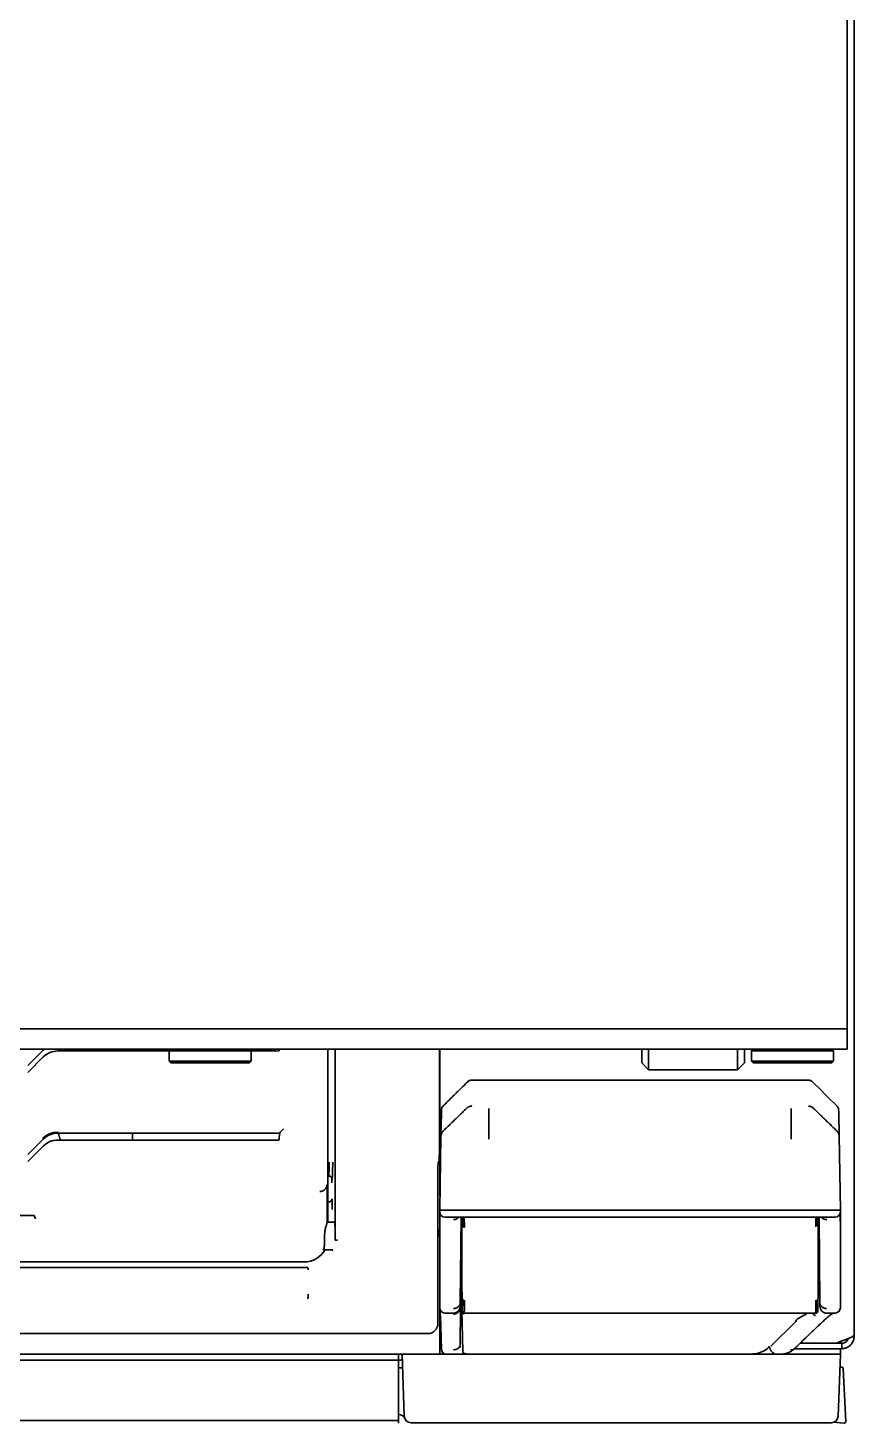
# Model space of a CAD drawing. Header units: inches. Extents: x 90 to 4162, y -443 to 3471.
# Drawn here: x 2880.3 to 3000.9, y 1241.9 to 1445.5 of the extents above; entities that cross this region are included whole.
import ezdxf

# ---------------------------------------------------------------- set-up
doc = ezdxf.new("R2010")
doc.units = ezdxf.units.IN
doc.layers.add('1', color=7, linetype='Continuous', true_color=0xffffff)
doc.layers.add('4', color=7, linetype='Continuous', true_color=0xffffff)

msp = doc.modelspace()

# ---------------------------------------------------------------- linework, layer by layer
at = {"layer": '1', "color": 7, "linetype": 'Continuous', "lineweight": 35}
for p, q in [((2999.89, 1299.46), (2999.89, 2262.96)), ((3000.89, 2249.66), (3000.89, 1254.81)), ((2818.72, 1299.46), (2997.89, 1299.46)), ((2997.89, 1299.46), (2818.72, 1299.46)), ((2997.89, 1299.46), (2999.89, 1299.46)), ((2999.89, 1299.46), (2997.89, 1299.46)), ((2999.89, 1299.46), (2999.89, 1296.46)), ((2818.72, 1296.46), (2997.89, 1296.46)), ((2880.27, 1294.09), (2882.51, 1296.33)), ((2882.51, 1295.33), (2880.27, 1293.09)), ((2900.89, 1296.21), (2884.63, 1296.21)), ((2901.14, 1296.46), (2900.89, 1296.21)), ((2900.89, 1296.21), (2912.89, 1296.21)), ((2900.89, 1296.21), (2900.89, 1294.71)), ((2912.89, 1296.21), (2912.64, 1296.46)), ((2912.89, 1294.71), (2912.89, 1296.21)), ((2916.45, 1296.21), (2912.89, 1296.21)), ((2916.94, 1296.46), (2916.94, 1296.39)), ((2916.94, 1296.22), (2916.94, 1296.39)), ((2924.08, 1271.21), (2924.08, 1296.46)), ((2940.43, 1296.46), (2940.43, 1275.03)), ((2969.89, 1296.46), (2969.89, 1294.46)), ((2970.89, 1293.46), (2970.89, 1296.46)), ((2983.89, 1293.46), (2983.89, 1296.46)), ((2984.89, 1294.46), (2984.89, 1296.46)), ((2986.14, 1296.46), (2985.89, 1296.21)), ((2985.89, 1296.21), (2997.89, 1296.21)), ((2985.89, 1296.21), (2985.89, 1294.71)), ((2997.89, 1296.21), (2997.64, 1296.46)), ((2999.89, 1296.46), (2997.89, 1296.46)), ((2997.89, 1294.71), (2997.89, 1296.21)), ((2912.89, 1294.71), (2900.89, 1294.71)), ((2900.89, 1294.71), (2901.14, 1294.46)), ((2912.64, 1294.46), (2901.14, 1294.46)), ((2912.64, 1294.46), (2912.89, 1294.71)), ((2969.89, 1294.46), (2970.89, 1293.46)), ((2970.89, 1293.46), (2983.89, 1293.46)), ((2983.89, 1293.46), (2984.89, 1294.46)), ((2997.89, 1294.71), (2985.89, 1294.71)), ((2985.89, 1294.71), (2986.14, 1294.46)), ((2997.64, 1294.46), (2986.14, 1294.46)), ((2997.64, 1294.46), (2997.89, 1294.71)), ((2945.13, 1291.96), (2994.15, 1291.96)), ((2940.58, 1283.83), (2940.64, 1287.16)), ((2998.64, 1287.16), (2998.7, 1283.83)), ((2880.27, 1281.09), (2882.51, 1283.33)), ((2884.63, 1284.21), (2916.65, 1284.21)), ((2916.45, 1283.21), (2884.63, 1283.21)), ((2916.94, 1283.64), (2917.05, 1284.19)), ((2916.94, 1283.22), (2916.94, 1283.39)), ((2917.08, 1284.34), (2917.05, 1284.19)), ((2917.58, 1284.84), (2917.08, 1284.34)), ((2940.39, 1272.96), (2940.58, 1283.81)), ((2998.7, 1283.81), (2998.89, 1272.96)), ((2882.51, 1282.33), (2880.27, 1280.09)), ((2922.9, 1275.7), (2922.89, 1275.7)), ((2922.9, 1275.7), (2922.9, 1275.7)), ((2923.94, 1276.7), (2923.94, 1271.18)), ((2940.4, 1272.69), (2940.39, 1272.96)), ((2947.39, 1272.96), (2940.39, 1272.96)), ((2940.4, 1272.62), (2940.4, 1272.69)), ((2947.39, 1272.96), (2991.89, 1272.96)), ((2991.89, 1272.96), (2998.89, 1272.96)), ((2998.89, 1272.96), (2998.89, 1272.69)), ((2998.89, 1272.69), (2998.88, 1272.62)), ((2759.64, 1272.21), (2881.14, 1272.21)), ((2881.39, 1271.71), (2881.2, 1272.18)), ((2925.07, 1271.21), (2923.94, 1271.21)), ((2940.39, 1260.13), (2940.39, 1271.79)), ((2947.39, 1271.96), (2941.15, 1271.96)), ((2943.4, 1259.52), (2943.51, 1271.96)), ((2943.64, 1271.96), (2943.64, 1261.96)), ((2943.75, 1270.7), (2943.73, 1271.96)), ((2943.97, 1271.96), (2944, 1270.51)), ((2991.89, 1271.96), (2947.39, 1271.96)), ((2998.14, 1271.96), (2991.89, 1271.96)), ((2995.28, 1270.53), (2995.31, 1271.96)), ((2995.55, 1271.96), (2995.53, 1270.73)), ((2995.64, 1261.99), (2995.64, 1271.96)), ((2995.88, 1259.52), (2995.77, 1271.96)), ((2998.89, 1271.79), (2998.89, 1260.13)), ((2943.4, 1253.38), (2943.54, 1268.86)), ((2923.4, 1267.16), (2923.43, 1267.24)), ((2923.42, 1267.21), (2924.79, 1267.21)), ((2726.89, 1265.45), (2913.89, 1265.45)), ((2915.89, 1265.42), (2920.58, 1265.42)), ((2943.64, 1261.96), (2943.64, 1258.34)), ((2943.64, 1261.96), (2943.71, 1258.2)), ((2995.64, 1261.96), (2995.58, 1258.2)), ((2995.64, 1261.96), (2995.64, 1261.99)), ((2940.4, 1258.7), (2940.39, 1258.96)), ((2940.39, 1253.76), (2940.39, 1258.58)), ((2940.4, 1258.69), (2940.4, 1258.7)), ((2940.43, 1258.5), (2940.43, 1253.56)), ((2943.4, 1259.52), (2943.4, 1258.95)), ((2943.4, 1258.95), (2943.4, 1258.75)), ((2995.88, 1258.95), (2995.88, 1259.52)), ((2998.89, 1258.7), (2998.89, 1258.96)), ((2998.89, 1258.7), (2998.89, 1258.69)), ((2940.49, 1257.6), (2940.49, 1257.57)), ((2940.49, 1257.57), (2940.52, 1256.83)), ((2942.4, 1257.96), (2941.15, 1257.96)), ((2943.64, 1258.34), (2943.75, 1252.38)), ((2943.71, 1258.07), (2943.71, 1258.2)), ((2943.96, 1257.96), (2943.96, 1257.96)), ((2995.32, 1257.96), (2943.96, 1257.96)), ((2988.74, 1253.12), (2992.44, 1256.78)), ((2995.33, 1257.96), (2995.32, 1257.96)), ((2996.52, 1256.92), (2996.67, 1257.06)), ((2996.88, 1257.96), (2996.56, 1257.96)), ((2996.69, 1257.08), (2996.7, 1257.09)), ((2998.14, 1257.96), (2996.88, 1257.96)), ((3000.89, 1254.81), (3000.89, 1254.56)), ((2940.43, 1253.96), (2940.39, 1253.96)), ((2940.39, 1251.96), (2940.39, 1253.76)), ((2940.64, 1252.76), (2940.39, 1252.76)), ((2940.43, 1253.56), (2940.6, 1253.56)), ((2940.64, 1252.69), (2940.64, 1252.82)), ((2943.4, 1253.38), (2943.4, 1252.95)), ((2992.19, 1252.76), (2997.92, 1252.76)), ((2993.01, 1253.56), (2997.92, 1253.56)), ((2993.02, 1253.56), (2997.92, 1253.56)), ((2993.28, 1253.56), (2993.28, 1253.56)), ((2997.92, 1253.56), (2998.77, 1253.56)), ((2998.77, 1252.76), (2997.92, 1252.76)), ((2998.77, 1253.75), (2999.09, 1253.9)), ((2999.09, 1253.56), (2998.77, 1253.56)), ((2999.09, 1252.76), (2998.77, 1252.76)), ((2998.89, 1253.76), (2998.89, 1253.8)), ((2998.89, 1253.56), (2998.89, 1253.76)), ((2998.89, 1252.76), (2998.89, 1251.96)), ((2940.39, 1251.96), (2311.39, 1251.96)), ((2319.69, 1251.06), (2932.39, 1251.06)), ((2934.39, 1251.06), (2932.39, 1251.06)), ((2934.39, 1251.96), (2934.39, 1250.06)), ((2934.39, 1251.06), (2934.74, 1251.06)), ((2934.39, 1251.06), (2934.39, 1250.06)), ((2935.21, 1242.92), (2934.89, 1251.96)), ((2934.89, 1251.31), (2934.89, 1251.71)), ((2935.89, 1251.96), (2941.39, 1251.96)), ((2941.39, 1251.96), (2940.39, 1251.96)), ((2942.4, 1251.96), (2941.39, 1251.96)), ((2944.15, 1251.96), (2942.4, 1251.96)), ((2985.3, 1251.96), (2944.15, 1251.96)), ((2944.75, 1251.97), (2944.75, 1251.98)), ((2944.75, 1251.97), (2985.57, 1251.97)), ((2988.13, 1251.96), (2985.3, 1251.96)), ((2985.57, 1251.97), (2985.57, 1251.98)), ((2988.71, 1251.96), (2988.13, 1251.96)), ((2990.14, 1251.96), (2988.71, 1251.96)), ((2994.89, 1251.96), (2990.14, 1251.96)), ((2990.14, 1251.96), (2994.89, 1251.96)), ((2998.89, 1251.96), (2994.89, 1251.96)), ((2994.89, 1251.96), (2998.89, 1251.96)), ((2998.89, 1251.96), (2998.58, 1242.92)), ((2934.39, 1250.06), (2934.39, 1250.06)), ((2934.39, 1250.06), (2934.39, 1250.05)), ((2934.39, 1250.06), (2934.39, 1244.46)), ((2934.39, 1250.05), (2934.39, 1249.86)), ((2934.39, 1249.96), (2934.96, 1249.96)), ((2934.39, 1249.86), (2934.39, 1242.11)), ((2998.83, 1249.87), (2998.79, 1249.2)), ((2998.81, 1249.6), (2998.81, 1249.56)), ((2999.1, 1250.05), (2999.05, 1250.06)), ((2999.66, 1242.11), (2999.29, 1249.86)), ((2934.39, 1242.26), (2934.39, 1244.46)), ((2934.39, 1242.26), (2317.69, 1242.26)), ((2934.39, 1242.11), (2934.39, 1241.9)), ((2994.89, 1241.96), (2936.21, 1241.96)), ((2997.58, 1241.96), (2994.89, 1241.96)), ((2997.89, 1242.01), (2999.45, 1241.9))]:
    msp.add_line(p, q, dxfattribs=at)
for centre, radius, start, end in [((2884.63, 1294.21), 3, 131.4091, 135), ((2884.63, 1293.21), 3, 90, 135), ((2884.63, 1281.21), 3.14, 90, 135), ((2884.63, 1281.21), 3, 90, 135), ((2884.63, 1280.21), 3, 90, 135), ((2941.15, 1272.71), 0.75, 181, 270), ((2998.14, 1272.71), 0.75, 270, 359), ((2937.39, 1268.96), 3, 0, 23.5575), ((2943.73, 1268.71), 0.25, 112.0436, 179.5), ((2995.55, 1268.71), 0.25, 0.5, 67.9564), ((2915.89, 1265.92), 0.5, 258.1407, 270), ((2941.15, 1258.71), 0.75, 181, 270), ((2942.4, 1258.96), 1, 270, 359.5), ((2996.88, 1258.96), 1, 180.5, 270), ((2998.14, 1258.71), 0.75, 270, 359), ((2943.96, 1258.21), 0.25, 181, 270), ((2995.33, 1258.21), 0.25, 270, 359), ((2941.39, 1252.71), 0.75, 181, 270), ((2997.92, 1255.56), 2, 270, 295), ((2934.61, 1251.71), 0.283, 0, 61.9275), ((2934.61, 1251.31), 0.283, 298.0725, 0), ((2996.62, 1249.76), 2.2, 356, 0.9262), ((2999.03, 1249.86), 0.2, 86, 176.8291), ((2999.09, 1249.85), 0.2, 2.7508, 86), ((2934.37, 1242.16), 1, 23.5782, 90), ((2936.21, 1242.96), 1, 182, 270), ((2997.58, 1242.96), 1, 270, 358), ((2999.46, 1242.1), 0.2, 266, 2.7508)]:
    msp.add_arc(centre, radius, start, end, dxfattribs=at)
for centre, major_axis, ratio, start_param, end_param in [((2916.45, 1296.22), (0.5, 0), 0.034921, 4.712389, 6.265732), ((2916.45, 1283.22), (0.5, 0), 0.034921, 4.712389, 6.265732), ((2916.65, 1284.16), (0.5, 0), 0.087489, 0.619497, 1.570796), ((2916.94, 1283.39), (0, 0.25), 0.017455, 0.087266, 1.570796), ((2917.58, 1284.34), (-0.5, 0), 0.087489, 6.195919, 6.265732), ((2880.64, 1271.71), (0.547, 0.483), 0.234436, 6.202921, 6.542758), ((2923.95, 1269.21), (0, 2.05), 0.017455, 6.061867, 6.560422), ((2920.58, 1268.92), (-2.48, 2.48), 0.999782, 2.356347, 3.436551), ((2913.89, 1265.42), (2, 0), 0.017455, 0.013152, 1.570796), ((2915.89, 1265.92), (-0.399, -0.301), 0.999761, 0.718847, 0.925179), ((2943.57, 1265.95), (-0.14, 7.75), 0.014644, 3.141337, 3.839469), ((2943.82, 1265.96), (-0.14, 8), 0.014186, 3.141353, 3.839484), ((2995.46, 1265.96), (0.14, 8), 0.014186, 2.443701, 3.141833), ((2995.71, 1265.95), (0.14, 7.75), 0.014644, 2.443717, 3.141848), ((2940.45, 1254.94), (-0.07, 3.75), 0.030238, 5.497259, 5.823586), ((2995.16, 1253.96), (4.09, 0.99), 0.946888, 1.63933, 2.107337), ((2992.27, 1256.96), (-0.176, 0.178), 0.57499, 3.141581, 4.117636), ((2986.01, 1255.95), (0.63, 3.96), 0.922648, 3.52993, 4.071697), ((2991.59, 1253.23), (0.473, -0.582), 0.6052, 5.352116, 6.285151)]:
    msp.add_ellipse(centre, major_axis=major_axis, ratio=ratio, start_param=start_param, end_param=end_param, dxfattribs=at)
for points, degree in [([(2895.53, 1296.45), (2895.53, 1296.36), (2895.53, 1296.28), (2895.53, 1296.2)], 3), ([(2994.15, 1291.96), (2994.15, 1291.96), (2994.15, 1291.96), (2994.15, 1291.96)], 3), ([(2994.85, 1291.67), (2996.01, 1290.53), (2997.17, 1289.39), (2998.34, 1288.24)], 3), ([(2940.64, 1287.16), (2940.64, 1287.36), (2940.64, 1287.48), (2940.65, 1287.53)], 3), ([(2944.36, 1287.88), (2940.88, 1284.51)], 1), ([(2947.57, 1287.48), (2947.57, 1283.34)], 1), ([(2991.72, 1287.48), (2991.72, 1283.34)], 1), ([(2994.92, 1287.88), (2998.4, 1284.51)], 1), ([(2998.64, 1287.53), (2998.64, 1287.48), (2998.64, 1287.36), (2998.64, 1287.16)], 3), ([(2895.53, 1284.2), (2895.53, 1283.87), (2895.53, 1283.53), (2895.53, 1283.2)], 3), ([(2940.58, 1283.81), (2940.58, 1283.81), (2940.58, 1283.82), (2940.58, 1283.82)], 3), ([(2998.7, 1283.82), (2998.7, 1283.82), (2998.7, 1283.81), (2998.7, 1283.81)], 3), ([(2995.53, 1270.73), (2995.53, 1270.71), (2995.53, 1270.69), (2995.53, 1270.67)], 3), ([(2943.4, 1259.51), (2943.4, 1259.51), (2943.4, 1259.51), (2943.4, 1259.52)], 3), ([(2943.4, 1258.75), (2943.4, 1258.75), (2943.4, 1258.75), (2943.4, 1258.75)], 3), ([(2995.88, 1259.52), (2995.88, 1259.51), (2995.88, 1259.51), (2995.88, 1259.51)], 3), ([(2943.71, 1258.07), (2943.71, 1258.07), (2943.71, 1258.07), (2943.71, 1258.07)], 3), ([(2992.27, 1252.83), (2994.37, 1254.89), (2996.54, 1256.92)], 2), ([(2996.67, 1257.06), (2996.68, 1257.07), (2996.7, 1257.09)], 2), ([(2943.4, 1253.38), (2943.4, 1253.38), (2943.4, 1253.38), (2943.4, 1253.38)], 3), ([(2991.97, 1252.58), (2992.14, 1252.67), (2992.26, 1252.84)], 2), ([(2999.09, 1252.76), (2999.09, 1253.56)], 1)]:
    msp.add_open_spline(points, degree=degree, dxfattribs=at)
for points, knots in [([(2940.95, 1288.24), (2941.02, 1288.32), (2941.17, 1288.46), (2941.38, 1288.67), (2941.6, 1288.89), (2941.82, 1289.1), (2942.04, 1289.32), (2942.26, 1289.53), (2942.48, 1289.75), (2942.69, 1289.96), (2942.91, 1290.18), (2943.13, 1290.39), (2943.35, 1290.6), (2943.56, 1290.82), (2943.78, 1291.03), (2944, 1291.24), (2944.22, 1291.46), (2944.36, 1291.6), (2944.43, 1291.67)], [0, 0, 0, 0, 0.062886, 0.12572, 0.188502, 0.251233, 0.313913, 0.376541, 0.439117, 0.501643, 0.564117, 0.626539, 0.68891, 0.751231, 0.8135, 0.875717, 0.937884, 1, 1, 1, 1]), ([(2944.43, 1291.67), (2944.48, 1291.72), (2944.53, 1291.76), (2944.64, 1291.83), (2944.69, 1291.86), (2944.81, 1291.91), (2944.88, 1291.93), (2945, 1291.95), (2945.07, 1291.96), (2945.13, 1291.96)], [0, 0, 0, 0, 0.25, 0.25, 0.5, 0.5, 0.75, 0.75, 1, 1, 1, 1]), ([(2994.85, 1291.67), (2994.81, 1291.71), (2994.75, 1291.75), (2994.65, 1291.83), (2994.59, 1291.86), (2994.47, 1291.91), (2994.41, 1291.92), (2994.28, 1291.95), (2994.22, 1291.96), (2994.15, 1291.96)], [0, 0, 0, 0, 0.25, 0.25, 0.5, 0.5, 0.75, 0.75, 1, 1, 1, 1]), ([(2940.95, 1288.24), (2940.9, 1288.2), (2940.86, 1288.15), (2940.78, 1288.04), (2940.75, 1287.99), (2940.7, 1287.87), (2940.68, 1287.8), (2940.66, 1287.68), (2940.65, 1287.61), (2940.65, 1287.55)], [0, 0, 0, 0, 0.25, 0.25, 0.5, 0.5, 0.75, 0.75, 1, 1, 1, 1]), ([(2940.68, 1287.78), (2940.67, 1287.76), (2940.66, 1287.7), (2940.65, 1287.63), (2940.65, 1287.57), (2940.65, 1287.54), (2940.65, 1287.54)], [0, 0, 0, 0, 0.10846, 0.300817, 0.60216, 1, 1, 1, 1]), ([(2944.36, 1287.88), (2944.41, 1287.92), (2944.46, 1287.97), (2944.54, 1288.02), (2944.57, 1288.04), (2944.62, 1288.07), (2944.65, 1288.08), (2944.75, 1288.12), (2944.81, 1288.14), (2944.9, 1288.16), (2944.94, 1288.17), (2944.98, 1288.17), (2945.01, 1288.17), (2945.03, 1288.18), (2945.05, 1288.18), (2945.05, 1288.18), (2945.06, 1288.18), (2945.06, 1288.18), (2945.07, 1288.18)], [0, 0, 0, 0, 0.25, 0.25, 0.375, 0.375, 0.5, 0.5, 0.75, 0.75, 0.875, 0.875, 0.9375, 0.96875, 0.96875, 0.984375, 0.984375, 1, 1, 1, 1]), ([(2947.57, 1287.48), (2947.57, 1287.53), (2947.57, 1287.57), (2947.57, 1287.64), (2947.57, 1287.67), (2947.58, 1287.73), (2947.58, 1287.76), (2947.58, 1287.79), (2947.58, 1287.81), (2947.58, 1287.82)], [0, 0, 0, 0, 0.25, 0.25, 0.5, 0.5, 0.75, 0.75, 1, 1, 1, 1]), ([(2991.72, 1287.48), (2991.72, 1287.53), (2991.72, 1287.57), (2991.72, 1287.64), (2991.72, 1287.67), (2991.72, 1287.73), (2991.72, 1287.76), (2991.72, 1287.79), (2991.72, 1287.81), (2991.72, 1287.82)], [0, 0, 0, 0, 0.25, 0.25, 0.5, 0.5, 0.75, 0.75, 1, 1, 1, 1]), ([(2994.92, 1287.88), (2994.87, 1287.92), (2994.77, 1288.01), (2994.66, 1288.07), (2994.54, 1288.12), (2994.47, 1288.14), (2994.38, 1288.16), (2994.35, 1288.17), (2994.3, 1288.17), (2994.28, 1288.17), (2994.26, 1288.18), (2994.25, 1288.18), (2994.24, 1288.18), (2994.23, 1288.18), (2994.22, 1288.18), (2994.22, 1288.18), (2994.22, 1288.18)], [0, 0, 0, 0, 0.25, 0.5, 0.5, 0.75, 0.75, 0.875, 0.875, 0.9375, 0.9375, 0.96875, 0.96875, 0.984375, 0.984375, 1, 1, 1, 1]), ([(2998.64, 1287.55), (2998.63, 1287.61), (2998.63, 1287.68), (2998.6, 1287.8), (2998.58, 1287.87), (2998.53, 1287.99), (2998.5, 1288.04), (2998.42, 1288.15), (2998.38, 1288.2), (2998.34, 1288.24)], [0, 0, 0, 0, 0.25, 0.25, 0.5, 0.5, 0.75, 0.75, 1, 1, 1, 1]), ([(2884.65, 1284.4), (2884.73, 1284.12), (2884.82, 1283.84), (2884.94, 1283.44), (2884.98, 1283.32), (2885.01, 1283.21)], [0, 0, 0, 0, 0.706725, 0.706725, 1, 1, 1, 1]), ([(2940.88, 1284.51), (2940.83, 1284.46), (2940.79, 1284.42), (2940.72, 1284.31), (2940.69, 1284.25), (2940.64, 1284.14), (2940.62, 1284.08), (2940.59, 1283.95), (2940.58, 1283.89), (2940.58, 1283.82)], [0, 0, 0, 0, 0.25, 0.25, 0.5, 0.5, 0.75, 0.75, 1, 1, 1, 1]), ([(2998.7, 1283.82), (2998.7, 1283.89), (2998.69, 1283.95), (2998.67, 1284.08), (2998.65, 1284.14), (2998.59, 1284.25), (2998.56, 1284.31), (2998.49, 1284.42), (2998.45, 1284.46), (2998.4, 1284.51)], [0, 0, 0, 0, 0.25, 0.25, 0.5, 0.5, 0.75, 0.75, 1, 1, 1, 1]), ([(2923.94, 1276.7), (2923.94, 1276.69), (2923.94, 1276.68), (2923.94, 1276.67), (2923.94, 1276.65), (2923.93, 1276.6), (2923.93, 1276.55), (2923.91, 1276.47), (2923.89, 1276.41), (2923.85, 1276.3), (2923.82, 1276.25), (2923.77, 1276.17), (2923.76, 1276.14), (2923.72, 1276.09), (2923.7, 1276.07), (2923.64, 1276), (2923.59, 1275.95), (2923.48, 1275.87), (2923.42, 1275.84), (2923.34, 1275.8), (2923.32, 1275.79), (2923.29, 1275.77), (2923.27, 1275.77), (2923.22, 1275.75), (2923.18, 1275.74), (2923.11, 1275.72), (2923.07, 1275.71), (2922.99, 1275.7), (2922.94, 1275.7), (2922.9, 1275.7)], [0, 0, 0, 0, 0.015625, 0.015625, 0.03125, 0.0625, 0.125, 0.125, 0.25, 0.25, 0.375, 0.375, 0.4375, 0.4375, 0.5, 0.5, 0.625, 0.625, 0.75, 0.75, 0.78125, 0.78125, 0.8125, 0.8125, 0.875, 0.875, 0.9375, 0.9375, 1, 1, 1, 1]), ([(2940.39, 1271.79), (2940.39, 1271.8), (2940.39, 1271.82), (2940.39, 1271.87), (2940.39, 1271.92), (2940.39, 1271.98), (2940.39, 1272.05), (2940.39, 1272.13), (2940.39, 1272.21), (2940.39, 1272.3), (2940.39, 1272.4), (2940.39, 1272.5), (2940.39, 1272.58), (2940.39, 1272.65), (2940.39, 1272.72), (2940.39, 1272.78), (2940.39, 1272.83), (2940.39, 1272.87), (2940.39, 1272.89), (2940.39, 1272.91), (2940.39, 1272.92), (2940.39, 1272.92), (2940.39, 1272.93), (2940.39, 1272.94), (2940.39, 1272.94), (2940.39, 1272.95), (2940.39, 1272.95), (2940.39, 1272.95), (2940.39, 1272.95), (2940.39, 1272.96), (2940.39, 1272.96), (2940.39, 1272.96), (2940.39, 1272.96), (2940.39, 1272.96)], [0, 0, 0, 0, 0.015344, 0.035269, 0.059768, 0.088832, 0.122455, 0.16063, 0.203349, 0.25061, 0.31913, 0.383724, 0.444411, 0.501204, 0.553983, 0.613331, 0.679261, 0.751798, 0.775252, 0.797745, 0.819276, 0.839845, 0.859451, 0.878093, 0.895772, 0.912486, 0.928235, 0.943018, 0.956834, 0.969682, 0.981562, 0.992472, 1, 1, 1, 1]), ([(2998.89, 1272.96), (2998.89, 1272.96), (2998.89, 1272.96), (2998.89, 1272.96), (2998.89, 1272.95), (2998.89, 1272.95), (2998.89, 1272.94), (2998.89, 1272.93), (2998.89, 1272.92), (2998.89, 1272.9), (2998.89, 1272.87), (2998.89, 1272.83), (2998.89, 1272.78), (2998.89, 1272.72), (2998.89, 1272.65), (2998.89, 1272.58), (2998.89, 1272.5), (2998.89, 1272.4), (2998.89, 1272.31), (2998.89, 1272.23), (2998.89, 1272.18), (2998.89, 1272.12), (2998.89, 1272.07), (2998.89, 1272.02), (2998.89, 1271.98), (2998.89, 1271.94), (2998.89, 1271.9), (2998.89, 1271.87), (2998.89, 1271.84), (2998.89, 1271.81), (2998.89, 1271.79), (2998.89, 1271.79)], [0, 0, 0, 0, 0.017064, 0.036815, 0.059249, 0.084363, 0.112153, 0.142614, 0.175746, 0.211544, 0.250008, 0.322378, 0.388152, 0.447354, 0.499999, 0.556663, 0.617207, 0.681642, 0.74999, 0.781923, 0.811844, 0.839751, 0.865643, 0.889519, 0.911376, 0.931211, 0.949024, 0.964812, 0.978571, 0.990302, 1, 1, 1, 1]), ([(2923.58, 1269.06), (2923.58, 1269.17), (2923.58, 1269.29), (2923.59, 1269.47), (2923.59, 1269.53), (2923.6, 1269.61), (2923.6, 1269.64), (2923.61, 1269.7), (2923.61, 1269.73), (2923.63, 1269.87), (2923.65, 1269.98), (2923.68, 1270.13), (2923.69, 1270.19), (2923.71, 1270.26), (2923.71, 1270.29), (2923.73, 1270.34), (2923.73, 1270.36), (2923.76, 1270.48), (2923.79, 1270.57), (2923.82, 1270.69), (2923.83, 1270.73), (2923.85, 1270.79), (2923.85, 1270.8), (2923.86, 1270.84), (2923.87, 1270.86), (2923.89, 1270.94), (2923.91, 1271), (2923.93, 1271.08), (2923.93, 1271.1), (2923.94, 1271.13), (2923.94, 1271.14), (2923.94, 1271.16), (2923.94, 1271.17), (2923.94, 1271.18)], [0, 0, 0, 0, 0.125, 0.125, 0.1875, 0.1875, 0.21875, 0.21875, 0.25, 0.25, 0.375, 0.375, 0.4375, 0.4375, 0.46875, 0.46875, 0.5, 0.5, 0.625, 0.625, 0.6875, 0.6875, 0.71875, 0.71875, 0.75, 0.75, 0.875, 0.875, 0.9375, 0.9375, 0.96875, 0.96875, 1, 1, 1, 1]), ([(2940.4, 1271.38), (2940.4, 1271.38), (2940.4, 1271.39), (2940.4, 1271.4), (2940.4, 1271.42), (2940.4, 1271.45), (2940.4, 1271.52), (2940.4, 1271.58), (2940.4, 1271.69), (2940.4, 1271.76), (2940.4, 1271.86), (2940.4, 1271.89), (2940.4, 1271.95), (2940.4, 1271.98), (2940.4, 1272.07), (2940.4, 1272.13), (2940.4, 1272.21), (2940.4, 1272.23), (2940.4, 1272.28), (2940.4, 1272.3), (2940.4, 1272.37), (2940.4, 1272.45), (2940.4, 1272.53), (2940.4, 1272.58), (2940.4, 1272.6), (2940.4, 1272.61), (2940.4, 1272.61), (2940.4, 1272.61), (2940.4, 1272.61), (2940.4, 1272.62)], [0, 0, 0, 0, 0.007813, 0.007813, 0.015625, 0.03125, 0.0625, 0.125, 0.125, 0.25, 0.25, 0.3125, 0.3125, 0.375, 0.375, 0.5, 0.5, 0.5625, 0.5625, 0.625, 0.625, 0.75, 0.875, 0.9375, 0.96875, 0.984375, 0.992188, 0.992188, 1, 1, 1, 1]), ([(2942.4, 1271.59), (2942.41, 1271.59), (2942.43, 1271.59), (2942.45, 1271.59), (2942.46, 1271.59), (2942.46, 1271.59), (2942.48, 1271.59), (2942.49, 1271.59), (2942.53, 1271.6), (2942.56, 1271.6), (2942.61, 1271.61), (2942.62, 1271.62), (2942.65, 1271.62), (2942.67, 1271.63), (2942.72, 1271.64), (2942.78, 1271.66), (2942.85, 1271.69), (2942.89, 1271.72), (2942.92, 1271.73), (2942.94, 1271.74), (2943, 1271.78), (2943.05, 1271.82), (2943.12, 1271.89), (2943.14, 1271.91), (2943.17, 1271.94), (2943.18, 1271.95), (2943.18, 1271.95)], [0, 0, 0, 0, 0.053817, 0.067271, 0.067271, 0.080725, 0.080725, 0.107634, 0.107634, 0.215268, 0.215268, 0.269085, 0.269085, 0.322902, 0.322902, 0.430536, 0.53817, 0.591987, 0.591987, 0.645804, 0.645804, 0.861071, 0.861071, 0.968705, 0.968705, 1, 1, 1, 1]), ([(2943.75, 1270.7), (2943.75, 1270.7), (2943.75, 1270.7), (2943.75, 1270.7), (2943.75, 1270.7), (2943.75, 1270.7)], [0, 0, 0, 0, 0.483795, 0.483795, 1, 1, 1, 1]), ([(2943.75, 1270.7), (2943.75, 1270.69), (2943.75, 1270.67), (2943.76, 1270.65), (2943.76, 1270.65), (2943.76, 1270.64), (2943.77, 1270.63), (2943.78, 1270.61), (2943.79, 1270.6), (2943.8, 1270.58), (2943.81, 1270.57), (2943.84, 1270.55), (2943.85, 1270.54), (2943.87, 1270.53), (2943.88, 1270.53), (2943.89, 1270.52), (2943.9, 1270.52), (2943.92, 1270.51), (2943.94, 1270.51), (2943.96, 1270.51), (2943.97, 1270.51), (2943.98, 1270.51), (2943.99, 1270.51), (2944, 1270.51)], [0, 0, 0, 0, 0.125, 0.125, 0.1875, 0.1875, 0.25, 0.25, 0.375, 0.375, 0.5, 0.5, 0.625, 0.625, 0.6875, 0.6875, 0.75, 0.75, 0.875, 0.875, 0.9375, 0.9375, 1, 1, 1, 1]), ([(2996.89, 1271.59), (2996.87, 1271.59), (2996.85, 1271.59), (2996.83, 1271.59), (2996.82, 1271.59), (2996.82, 1271.59), (2996.81, 1271.59), (2996.8, 1271.59), (2996.76, 1271.6), (2996.72, 1271.6), (2996.68, 1271.61), (2996.66, 1271.62), (2996.63, 1271.62), (2996.61, 1271.63), (2996.57, 1271.64), (2996.5, 1271.66), (2996.43, 1271.69), (2996.39, 1271.72), (2996.36, 1271.73), (2996.35, 1271.74), (2996.28, 1271.78), (2996.23, 1271.82), (2996.16, 1271.89), (2996.14, 1271.91), (2996.11, 1271.94), (2996.1, 1271.95), (2996.1, 1271.95)], [0, 0, 0, 0, 0.053817, 0.067271, 0.067271, 0.080725, 0.080725, 0.107634, 0.107634, 0.215268, 0.215268, 0.269085, 0.269085, 0.322902, 0.322902, 0.430536, 0.53817, 0.591987, 0.591987, 0.645804, 0.645804, 0.861071, 0.861071, 0.968705, 0.968705, 1, 1, 1, 1]), ([(2998.88, 1272.62), (2998.88, 1272.61), (2998.88, 1272.61), (2998.88, 1272.61), (2998.88, 1272.61), (2998.88, 1272.6), (2998.88, 1272.58), (2998.88, 1272.56), (2998.88, 1272.51), (2998.88, 1272.48), (2998.88, 1272.43), (2998.88, 1272.41), (2998.88, 1272.37), (2998.88, 1272.35), (2998.88, 1272.28), (2998.88, 1272.23), (2998.88, 1272.15), (2998.88, 1272.13), (2998.88, 1272.07), (2998.88, 1272.04), (2998.88, 1271.95), (2998.88, 1271.83), (2998.88, 1271.65), (2998.88, 1271.52), (2998.88, 1271.45), (2998.88, 1271.42), (2998.88, 1271.4), (2998.88, 1271.39), (2998.88, 1271.38), (2998.88, 1271.38)], [0, 0, 0, 0, 0.007812, 0.007812, 0.015625, 0.03125, 0.0625, 0.125, 0.125, 0.25, 0.25, 0.3125, 0.3125, 0.375, 0.375, 0.5, 0.5, 0.5625, 0.5625, 0.625, 0.625, 0.75, 0.875, 0.9375, 0.96875, 0.984375, 0.992188, 0.992188, 1, 1, 1, 1]), ([(2923.43, 1267.24), (2923.45, 1267.27), (2923.46, 1267.31), (2923.48, 1267.37), (2923.49, 1267.4), (2923.5, 1267.43), (2923.5, 1267.45), (2923.51, 1267.47), (2923.51, 1267.49), (2923.52, 1267.56), (2923.54, 1267.69), (2923.56, 1267.84), (2923.57, 1267.94), (2923.57, 1267.96), (2923.57, 1268), (2923.58, 1268.06), (2923.58, 1268.13), (2923.59, 1268.26), (2923.59, 1268.35), (2923.59, 1268.47), (2923.59, 1268.5), (2923.59, 1268.55), (2923.59, 1268.57), (2923.59, 1268.65), (2923.59, 1268.7), (2923.59, 1268.85), (2923.59, 1268.95), (2923.58, 1269.06)], [0, 0, 0, 0, 0.125, 0.125, 0.1875, 0.1875, 0.21875, 0.21875, 0.25, 0.25, 0.375, 0.5, 0.5, 0.53125, 0.53125, 0.5625, 0.625, 0.625, 0.75, 0.75, 0.78125, 0.78125, 0.8125, 0.8125, 0.875, 0.875, 1, 1, 1, 1]), ([(2940.39, 1266.96), (2940.39, 1266.96), (2940.39, 1266.96), (2940.39, 1266.96), (2940.39, 1266.95), (2940.39, 1266.95), (2940.39, 1266.94), (2940.39, 1266.93), (2940.39, 1266.91), (2940.39, 1266.89), (2940.39, 1266.86), (2940.39, 1266.82), (2940.39, 1266.77), (2940.39, 1266.7), (2940.39, 1266.57), (2940.39, 1266.43), (2940.39, 1266.28), (2940.39, 1266.13), (2940.39, 1265.93), (2940.39, 1265.71), (2940.39, 1265.52), (2940.39, 1265.38), (2940.39, 1265.26), (2940.39, 1265.13), (2940.39, 1265.01), (2940.39, 1264.9), (2940.39, 1264.8), (2940.39, 1264.72), (2940.39, 1264.64), (2940.39, 1264.58), (2940.39, 1264.53), (2940.39, 1264.49), (2940.39, 1264.47), (2940.39, 1264.46)], [0, 0, 0, 0, 0.010605, 0.0237, 0.039178, 0.05704, 0.077284, 0.099911, 0.12492, 0.160601, 0.193331, 0.223111, 0.249941, 0.30806, 0.374946, 0.454626, 0.499946, 0.550444, 0.624949, 0.695446, 0.749953, 0.779366, 0.810006, 0.841876, 0.874974, 0.900171, 0.922634, 0.942364, 0.959361, 0.973624, 0.985151, 0.993944, 1, 1, 1, 1]), ([(2940.39, 1261.46), (2940.39, 1261.44), (2940.39, 1261.4), (2940.39, 1261.34), (2940.39, 1261.28), (2940.39, 1261.22), (2940.39, 1261.16), (2940.39, 1261.11), (2940.39, 1261.05), (2940.39, 1260.99), (2940.39, 1260.94), (2940.39, 1260.89), (2940.39, 1260.83), (2940.39, 1260.78), (2940.39, 1260.72), (2940.39, 1260.67), (2940.39, 1260.62), (2940.39, 1260.57), (2940.39, 1260.52), (2940.39, 1260.47), (2940.39, 1260.41), (2940.39, 1260.32), (2940.39, 1260.22), (2940.39, 1260.11), (2940.39, 1259.95), (2940.39, 1259.78), (2940.39, 1259.63), (2940.39, 1259.48), (2940.39, 1259.34), (2940.39, 1259.22), (2940.39, 1259.14), (2940.39, 1259.09), (2940.39, 1259.06), (2940.39, 1259.03), (2940.39, 1259), (2940.39, 1258.99), (2940.39, 1258.98), (2940.39, 1258.97), (2940.39, 1258.97), (2940.39, 1258.96), (2940.39, 1258.96), (2940.39, 1258.96), (2940.39, 1258.96), (2940.39, 1258.96), (2940.39, 1258.96), (2940.39, 1258.96), (2940.39, 1258.96)], [0, 0, 0, 0, 0.0132, 0.026398, 0.039592, 0.052784, 0.065973, 0.07916, 0.092345, 0.105527, 0.118708, 0.131887, 0.145064, 0.158239, 0.171413, 0.184585, 0.197756, 0.210925, 0.224092, 0.237259, 0.250423, 0.275721, 0.305021, 0.338323, 0.375628, 0.450247, 0.500813, 0.546203, 0.625997, 0.692988, 0.751184, 0.778059, 0.807885, 0.840661, 0.876389, 0.892602, 0.90785, 0.922132, 0.935447, 0.947797, 0.95918, 0.969597, 0.979048, 0.987531, 0.995048, 1, 1, 1, 1]), ([(2940.39, 1258.96), (2940.39, 1258.96), (2940.39, 1258.96), (2940.39, 1258.96), (2940.39, 1258.96), (2940.39, 1258.97), (2940.39, 1258.97), (2940.39, 1258.98), (2940.39, 1258.99), (2940.39, 1259.01), (2940.39, 1259.04), (2940.39, 1259.08), (2940.39, 1259.14), (2940.39, 1259.19), (2940.39, 1259.26), (2940.39, 1259.33), (2940.39, 1259.41), (2940.39, 1259.51), (2940.39, 1259.6), (2940.39, 1259.68), (2940.39, 1259.74), (2940.39, 1259.79), (2940.39, 1259.84), (2940.39, 1259.89), (2940.39, 1259.93), (2940.39, 1259.97), (2940.39, 1260.01), (2940.39, 1260.05), (2940.39, 1260.08), (2940.39, 1260.1), (2940.39, 1260.12), (2940.39, 1260.13)], [0, 0, 0, 0, 0.017064, 0.036815, 0.059249, 0.084363, 0.112153, 0.142615, 0.175746, 0.211544, 0.250008, 0.322378, 0.388152, 0.447354, 0.499999, 0.556664, 0.617207, 0.681643, 0.74999, 0.781924, 0.811845, 0.839752, 0.865644, 0.88952, 0.911376, 0.931212, 0.949025, 0.964812, 0.978572, 0.990302, 1, 1, 1, 1]), ([(2942.4, 1258.62), (2942.42, 1258.62), (2942.45, 1258.62), (2942.47, 1258.62), (2942.48, 1258.62), (2942.49, 1258.62), (2942.49, 1258.62), (2942.5, 1258.62), (2942.53, 1258.62), (2942.57, 1258.63), (2942.61, 1258.64), (2942.63, 1258.64), (2942.66, 1258.65), (2942.68, 1258.65), (2942.72, 1258.66), (2942.79, 1258.68), (2942.86, 1258.71), (2942.9, 1258.74), (2942.93, 1258.75), (2942.94, 1258.76), (2943.01, 1258.8), (2943.06, 1258.84), (2943.13, 1258.9), (2943.15, 1258.92), (2943.18, 1258.96), (2943.19, 1258.97), (2943.21, 1258.99), (2943.22, 1259), (2943.27, 1259.06), (2943.3, 1259.11), (2943.34, 1259.2), (2943.35, 1259.22), (2943.37, 1259.28), (2943.38, 1259.31), (2943.4, 1259.39), (2943.4, 1259.45), (2943.4, 1259.51)], [0, 0, 0, 0, 0.03125, 0.046875, 0.046875, 0.054688, 0.054688, 0.0625, 0.0625, 0.125, 0.125, 0.15625, 0.15625, 0.1875, 0.1875, 0.25, 0.3125, 0.34375, 0.34375, 0.375, 0.375, 0.5, 0.5, 0.5625, 0.5625, 0.59375, 0.59375, 0.625, 0.625, 0.75, 0.75, 0.8125, 0.8125, 0.875, 0.875, 1, 1, 1, 1]), ([(2943.4, 1258.75), (2943.4, 1258.68), (2943.39, 1258.62), (2943.37, 1258.53), (2943.36, 1258.5), (2943.34, 1258.44), (2943.33, 1258.42), (2943.29, 1258.33), (2943.26, 1258.28), (2943.22, 1258.21), (2943.21, 1258.2), (2943.19, 1258.17), (2943.18, 1258.16), (2943.15, 1258.13), (2943.12, 1258.1), (2943.06, 1258.04), (2943.01, 1258), (2942.94, 1257.96), (2942.92, 1257.95), (2942.9, 1257.93), (2942.85, 1257.91), (2942.78, 1257.88), (2942.72, 1257.86), (2942.67, 1257.84), (2942.66, 1257.84), (2942.62, 1257.83), (2942.61, 1257.83), (2942.56, 1257.82), (2942.53, 1257.81), (2942.48, 1257.81), (2942.46, 1257.81), (2942.43, 1257.81), (2942.41, 1257.81), (2942.4, 1257.81)], [0, 0, 0, 0, 0.125, 0.125, 0.1875, 0.1875, 0.25, 0.25, 0.375, 0.375, 0.40625, 0.40625, 0.4375, 0.4375, 0.5, 0.5, 0.625, 0.625, 0.65625, 0.65625, 0.6875, 0.75, 0.8125, 0.8125, 0.84375, 0.84375, 0.875, 0.875, 0.9375, 0.9375, 0.96875, 0.96875, 1, 1, 1, 1]), ([(2996.88, 1258.62), (2996.86, 1258.62), (2996.84, 1258.62), (2996.81, 1258.62), (2996.8, 1258.62), (2996.8, 1258.62), (2996.79, 1258.62), (2996.78, 1258.62), (2996.75, 1258.62), (2996.72, 1258.63), (2996.67, 1258.64), (2996.65, 1258.64), (2996.62, 1258.65), (2996.6, 1258.65), (2996.56, 1258.66), (2996.5, 1258.68), (2996.42, 1258.71), (2996.38, 1258.74), (2996.35, 1258.75), (2996.34, 1258.76), (2996.27, 1258.8), (2996.22, 1258.84), (2996.15, 1258.9), (2996.13, 1258.92), (2996.1, 1258.96), (2996.09, 1258.97), (2996.07, 1258.99), (2996.06, 1259), (2996.01, 1259.06), (2995.98, 1259.11), (2995.94, 1259.2), (2995.93, 1259.22), (2995.91, 1259.28), (2995.91, 1259.31), (2995.89, 1259.39), (2995.88, 1259.45), (2995.88, 1259.51)], [0, 0, 0, 0, 0.03125, 0.046875, 0.046875, 0.054688, 0.054688, 0.0625, 0.0625, 0.125, 0.125, 0.15625, 0.15625, 0.1875, 0.1875, 0.25, 0.3125, 0.34375, 0.34375, 0.375, 0.375, 0.5, 0.5, 0.5625, 0.5625, 0.59375, 0.59375, 0.625, 0.625, 0.75, 0.75, 0.8125, 0.8125, 0.875, 0.875, 1, 1, 1, 1]), ([(2998.89, 1260.13), (2998.89, 1260.11), (2998.89, 1260.09), (2998.89, 1260.05), (2998.89, 1259.99), (2998.89, 1259.93), (2998.89, 1259.86), (2998.89, 1259.79), (2998.89, 1259.71), (2998.89, 1259.61), (2998.89, 1259.51), (2998.89, 1259.41), (2998.89, 1259.33), (2998.89, 1259.26), (2998.89, 1259.19), (2998.89, 1259.14), (2998.89, 1259.08), (2998.89, 1259.04), (2998.89, 1259.02), (2998.89, 1259.01), (2998.89, 1259), (2998.89, 1258.99), (2998.89, 1258.98), (2998.89, 1258.98), (2998.89, 1258.97), (2998.89, 1258.97), (2998.89, 1258.96), (2998.89, 1258.96), (2998.89, 1258.96), (2998.89, 1258.96), (2998.89, 1258.96), (2998.89, 1258.96), (2998.89, 1258.96), (2998.89, 1258.96)], [0, 0, 0, 0, 0.015344, 0.035268, 0.059767, 0.088831, 0.122455, 0.160629, 0.203349, 0.25061, 0.31913, 0.383724, 0.444411, 0.501204, 0.553983, 0.61333, 0.679261, 0.751798, 0.775252, 0.797745, 0.819276, 0.839845, 0.859451, 0.878093, 0.895772, 0.912486, 0.928235, 0.943018, 0.956834, 0.969682, 0.981562, 0.992472, 1, 1, 1, 1]), ([(2940.63, 1253.35), (2940.62, 1253.64), (2940.61, 1253.94), (2940.6, 1254.52), (2940.59, 1254.81), (2940.58, 1255.39), (2940.57, 1255.69), (2940.55, 1256.12), (2940.55, 1256.27), (2940.54, 1256.56), (2940.53, 1256.71), (2940.52, 1256.86)], [0, 0, 0, 0, 0.25, 0.25, 0.5, 0.5, 0.75, 0.75, 0.875, 0.875, 1, 1, 1, 1]), ([(2943.71, 1258.07), (2943.71, 1258.06), (2943.71, 1258.04), (2943.72, 1258.02), (2943.72, 1258.01), (2943.72, 1258), (2943.73, 1257.99), (2943.74, 1257.97), (2943.74, 1257.95), (2943.76, 1257.93), (2943.77, 1257.91), (2943.8, 1257.89), (2943.81, 1257.88), (2943.83, 1257.87), (2943.84, 1257.87), (2943.85, 1257.86), (2943.86, 1257.86), (2943.88, 1257.85), (2943.89, 1257.84), (2943.92, 1257.84), (2943.93, 1257.84), (2943.94, 1257.83), (2943.95, 1257.83), (2943.96, 1257.83)], [0, 0, 0, 0, 0.125, 0.125, 0.1875, 0.1875, 0.25, 0.25, 0.375, 0.375, 0.5, 0.5, 0.625, 0.625, 0.6875, 0.6875, 0.75, 0.75, 0.875, 0.875, 0.9375, 0.9375, 1, 1, 1, 1]), ([(2994.8, 1257.94), (2994.81, 1257.93), (2994.82, 1257.92), (2994.84, 1257.89), (2994.85, 1257.88), (2994.89, 1257.84), (2994.9, 1257.82), (2994.95, 1257.77), (2994.99, 1257.74), (2995.04, 1257.7), (2995.06, 1257.68), (2995.1, 1257.66), (2995.12, 1257.65), (2995.15, 1257.63), (2995.16, 1257.62), (2995.17, 1257.61), (2995.18, 1257.61), (2995.19, 1257.61), (2995.21, 1257.59), (2995.23, 1257.58), (2995.25, 1257.58)], [0, 0, 0, 0, 0.047846, 0.047846, 0.166865, 0.166865, 0.285884, 0.285884, 0.523923, 0.523923, 0.642942, 0.642942, 0.761961, 0.761961, 0.821471, 0.851226, 0.851226, 0.880981, 0.880981, 1, 1, 1, 1]), ([(2996.69, 1257.08), (2996.77, 1257.15), (2997.08, 1257.43), (2997.51, 1257.75), (2997.82, 1257.94), (2997.91, 1257.96), (2997.9, 1257.96)], [0, 0, 0, 0, 0.138596, 0.560018, 0.833376, 1, 1, 1, 1]), ([(2999.09, 1253.9), (2999.2, 1253.93), (2999.31, 1253.97), (2999.53, 1254.05), (2999.64, 1254.08), (2999.85, 1254.16), (2999.95, 1254.19), (3000.14, 1254.27), (3000.23, 1254.3), (3000.39, 1254.38), (3000.47, 1254.41), (3000.6, 1254.49), (3000.66, 1254.52), (3000.76, 1254.6), (3000.8, 1254.64), (3000.86, 1254.71), (3000.88, 1254.75), (3000.88, 1254.78)], [0, 0, 0, 0, 0.125, 0.125, 0.25, 0.25, 0.375, 0.375, 0.5, 0.5, 0.625, 0.625, 0.75, 0.75, 0.875, 0.875, 1, 1, 1, 1]), ([(3000.88, 1254.41), (3000.88, 1254.3), (3000.86, 1254.19), (3000.8, 1253.97), (3000.76, 1253.87), (3000.66, 1253.67), (3000.6, 1253.57), (3000.47, 1253.39), (3000.39, 1253.31), (3000.23, 1253.16), (3000.14, 1253.09), (2999.95, 1252.97), (2999.85, 1252.92), (2999.64, 1252.84), (2999.53, 1252.81), (2999.31, 1252.77), (2999.2, 1252.76), (2999.09, 1252.76)], [0, 0, 0, 0, 0.125, 0.125, 0.25, 0.25, 0.375, 0.375, 0.5, 0.5, 0.625, 0.625, 0.75, 0.75, 0.875, 0.875, 1, 1, 1, 1]), ([(3000.88, 1254.78), (3000.89, 1254.79), (3000.89, 1254.79), (3000.89, 1254.8), (3000.89, 1254.81), (3000.89, 1254.81), (3000.89, 1254.81)], [0, 0, 0, 0, 0.244951, 0.494182, 0.746344, 1, 1, 1, 1]), ([(3000.89, 1254.56), (3000.89, 1254.54), (3000.89, 1254.52), (3000.89, 1254.48), (3000.89, 1254.44), (3000.89, 1254.42), (3000.88, 1254.41)], [0, 0, 0, 0, 0.253656, 0.505818, 0.755049, 1, 1, 1, 1]), ([(2940.64, 1252.82), (2940.64, 1252.82), (2940.64, 1252.82), (2940.64, 1252.82), (2940.64, 1252.82), (2940.64, 1252.83), (2940.64, 1252.84), (2940.64, 1252.87), (2940.64, 1252.9), (2940.64, 1252.95), (2940.63, 1252.99), (2940.63, 1253.08), (2940.63, 1253.13), (2940.63, 1253.24), (2940.63, 1253.29), (2940.63, 1253.35)], [0, 0, 0, 0, 0.007812, 0.007812, 0.015625, 0.03125, 0.0625, 0.125, 0.25, 0.25, 0.5, 0.5, 0.75, 0.75, 1, 1, 1, 1]), ([(2943.4, 1253.38), (2943.4, 1253.32), (2943.4, 1253.27), (2943.38, 1253.2), (2943.37, 1253.17), (2943.35, 1253.13), (2943.34, 1253.1), (2943.3, 1253.03), (2943.27, 1252.99), (2943.22, 1252.93), (2943.21, 1252.92), (2943.19, 1252.9), (2943.18, 1252.89), (2943.15, 1252.86), (2943.13, 1252.84), (2943.06, 1252.79), (2943.01, 1252.76), (2942.94, 1252.72), (2942.93, 1252.72), (2942.9, 1252.7), (2942.86, 1252.69), (2942.78, 1252.66), (2942.72, 1252.64), (2942.68, 1252.63), (2942.66, 1252.63), (2942.63, 1252.62), (2942.61, 1252.62), (2942.57, 1252.61), (2942.53, 1252.61), (2942.49, 1252.6), (2942.48, 1252.6), (2942.47, 1252.6), (2942.44, 1252.6), (2942.42, 1252.6), (2942.4, 1252.6)], [0, 0, 0, 0, 0.125, 0.125, 0.1875, 0.1875, 0.25, 0.25, 0.375, 0.375, 0.40625, 0.40625, 0.4375, 0.4375, 0.5, 0.5, 0.625, 0.625, 0.65625, 0.65625, 0.6875, 0.75, 0.8125, 0.8125, 0.84375, 0.84375, 0.875, 0.875, 0.9375, 0.9375, 0.953125, 0.953125, 0.96875, 1, 1, 1, 1]), ([(2943.75, 1252.37), (2943.75, 1252.37), (2943.74, 1252.32), (2943.78, 1252.21), (2943.88, 1252.11), (2944.01, 1252.04), (2944.19, 1252), (2944.46, 1251.98), (2944.69, 1251.97), (2944.8, 1251.97), (2944.81, 1251.97)], [0, 0, 0, 0, 0.015738, 0.134142, 0.246013, 0.364524, 0.550297, 0.775244, 0.972654, 1, 1, 1, 1]), ([(2988.54, 1253.02), (2988.55, 1252.97), (2988.56, 1252.91), (2988.58, 1252.83), (2988.59, 1252.8), (2988.61, 1252.75), (2988.62, 1252.72), (2988.65, 1252.64), (2988.68, 1252.59), (2988.72, 1252.52), (2988.73, 1252.49), (2988.75, 1252.46), (2988.76, 1252.45), (2988.78, 1252.43), (2988.78, 1252.41), (2988.82, 1252.36), (2988.86, 1252.32), (2988.91, 1252.27), (2988.93, 1252.25), (2988.96, 1252.22), (2988.97, 1252.22), (2988.99, 1252.2), (2989, 1252.19), (2989.04, 1252.16), (2989.08, 1252.13), (2989.13, 1252.11), (2989.15, 1252.1), (2989.17, 1252.1), (2989.18, 1252.09), (2989.18, 1252.09), (2989.21, 1252.08), (2989.23, 1252.07), (2989.25, 1252.07)], [0, 0, 0, 0, 0.125, 0.125, 0.1875, 0.1875, 0.25, 0.25, 0.375, 0.375, 0.4375, 0.4375, 0.46875, 0.46875, 0.5, 0.5, 0.625, 0.625, 0.6875, 0.6875, 0.71875, 0.71875, 0.75, 0.75, 0.875, 0.875, 0.90625, 0.921875, 0.921875, 0.9375, 0.9375, 1, 1, 1, 1]), ([(2990.14, 1251.96), (2990.31, 1251.96), (2990.85, 1252), (2991.52, 1252.25), (2991.95, 1252.56), (2992.06, 1252.64)], [0, 0, 0, 0, 0.256668, 0.814836, 1, 1, 1, 1]), ([(3000.03, 1254.22), (3000.02, 1254.19), (3000.01, 1254.15), (2999.93, 1254.01), (2999.86, 1253.9), (2999.68, 1253.74), (2999.57, 1253.67), (2999.34, 1253.58), (2999.22, 1253.56), (2999.09, 1253.56)], [0, 0, 0, 0, 0.092302, 0.092302, 0.394868, 0.394868, 0.697434, 0.697434, 1, 1, 1, 1]), ([(2985.57, 1251.98), (2985.63, 1251.98), (2985.69, 1251.98), (2985.77, 1251.98), (2985.8, 1251.98), (2985.86, 1251.98), (2985.89, 1251.98), (2986.03, 1251.98), (2986.14, 1251.99), (2986.28, 1252), (2986.3, 1252), (2986.34, 1252), (2986.36, 1252), (2986.38, 1252), (2986.4, 1252), (2986.46, 1252.01), (2986.51, 1252.02), (2986.65, 1252.03), (2986.73, 1252.05), (2986.81, 1252.07)], [0, 0, 0, 0, 0.125, 0.125, 0.1875, 0.1875, 0.25, 0.25, 0.5, 0.5, 0.5625, 0.5625, 0.59375, 0.59375, 0.625, 0.625, 0.75, 0.75, 1, 1, 1, 1])]:
    msp.add_open_spline(points, degree=3, knots=knots, dxfattribs=at)
at = {"layer": '4', "color": 7, "linetype": 'Continuous', "lineweight": 35}
for p, q in [((2925.15, 1268.59), (2925.15, 1296.46)), ((2940.35, 1296.46), (2940.35, 1282.1)), ((2940.14, 1256.46), (2940.14, 1279.47)), ((2940.28, 1280.1), (2940.16, 1279.97)), ((2924.08, 1274.13), (2924.13, 1274.13)), ((2924.08, 1274.09), (2924.16, 1274.09)), ((2719.63, 1264.59), (2921.16, 1264.59)), ((2313.14, 1254.96), (2938.64, 1254.96))]:
    msp.add_line(p, q, dxfattribs=at)
for centre, major_axis, ratio, start_param, end_param in [((2940.28, 1282.1), (0, 2), 0.034921, 3.176499, 4.712389), ((2924.68, 1279.96), (0, 2.5), 0.034921, 3.159048, 4.712389), ((2940.16, 1279.47), (0, 0.5), 0.034921, 0.034907, 1.570796), ((2924.66, 1276.96), (0, 0.5), 0.034921, 0.017456, 1.570796), ((2924.13, 1274.63), (0.354, -0.354), 0.998783, 5.498396, 5.532085), ((2924.14, 1274.61), (0.465, 0.193), 0.951833, 4.336839, 5.872728), ((2924.66, 1273.09), (0, 1.5), 0.034921, 4.712389, 6.248279), ((2925.05, 1269.21), (0, 2.13), 0.034921, 4.436525, 6.627841), ((2938.64, 1256.46), (1.06, -1.06), 0.998783, 5.498396, 7.067974)]:
    msp.add_ellipse(centre, major_axis=major_axis, ratio=ratio, start_param=start_param, end_param=end_param, dxfattribs=at)
for points, knots in [([(2924.18, 1277.96), (2924.18, 1277.96), (2924.19, 1277.97), (2924.19, 1278.03), (2924.2, 1278.07), (2924.21, 1278.17), (2924.21, 1278.23), (2924.22, 1278.38), (2924.22, 1278.46), (2924.23, 1278.65), (2924.23, 1278.75), (2924.24, 1278.96), (2924.24, 1279.08), (2924.25, 1279.32), (2924.25, 1279.44), (2924.26, 1279.7), (2924.26, 1279.83), (2924.27, 1279.96)], [0, 0, 0, 0, 0.125, 0.125, 0.25, 0.25, 0.375, 0.375, 0.5, 0.5, 0.625, 0.625, 0.75, 0.75, 0.875, 0.875, 1, 1, 1, 1]), ([(2924.16, 1277.96), (2924.19, 1277.96), (2924.23, 1277.95), (2924.29, 1277.94), (2924.32, 1277.93), (2924.38, 1277.91), (2924.41, 1277.89), (2924.47, 1277.85), (2924.49, 1277.83), (2924.54, 1277.79), (2924.56, 1277.76), (2924.6, 1277.71), (2924.61, 1277.68), (2924.64, 1277.62), (2924.65, 1277.59), (2924.66, 1277.52), (2924.66, 1277.49), (2924.66, 1277.46)], [0, 0, 0, 0, 0.125, 0.125, 0.25, 0.25, 0.375, 0.375, 0.5, 0.5, 0.625, 0.625, 0.75, 0.75, 0.875, 0.875, 1, 1, 1, 1]), ([(2924.18, 1277.96), (2924.18, 1277.96), (2924.19, 1277.96), (2924.2, 1277.96), (2924.21, 1277.96), (2924.22, 1277.95), (2924.23, 1277.95), (2924.24, 1277.95), (2924.26, 1277.95), (2924.27, 1277.95), (2924.28, 1277.95), (2924.29, 1277.94), (2924.3, 1277.94), (2924.31, 1277.94), (2924.32, 1277.94), (2924.34, 1277.93), (2924.35, 1277.93), (2924.36, 1277.92), (2924.37, 1277.92), (2924.38, 1277.91), (2924.39, 1277.91), (2924.41, 1277.9), (2924.42, 1277.9), (2924.43, 1277.89), (2924.44, 1277.88), (2924.45, 1277.88), (2924.46, 1277.87), (2924.48, 1277.86), (2924.49, 1277.85), (2924.5, 1277.84), (2924.51, 1277.83), (2924.52, 1277.82), (2924.53, 1277.81), (2924.54, 1277.8), (2924.55, 1277.79), (2924.56, 1277.78), (2924.59, 1277.75), (2924.62, 1277.69), (2924.66, 1277.61), (2924.67, 1277.55), (2924.68, 1277.5), (2924.68, 1277.47), (2924.68, 1277.46), (2924.68, 1277.46)], [0, 0, 0, 0, 0.013295, 0.026769, 0.040422, 0.054252, 0.068262, 0.08245, 0.096817, 0.111362, 0.126085, 0.140988, 0.156068, 0.171328, 0.186766, 0.202382, 0.218177, 0.234151, 0.250303, 0.266634, 0.283143, 0.299831, 0.316697, 0.333742, 0.350966, 0.368368, 0.385948, 0.403708, 0.421645, 0.439762, 0.458057, 0.47653, 0.495182, 0.514013, 0.533022, 0.55221, 0.571576, 0.701799, 0.808536, 0.891748, 0.951409, 0.987497, 1, 1, 1, 1]), ([(2924.68, 1277.46), (2924.68, 1277.46), (2924.68, 1277.47), (2924.68, 1277.48), (2924.68, 1277.49), (2924.68, 1277.5), (2924.68, 1277.51), (2924.68, 1277.52), (2924.67, 1277.53), (2924.67, 1277.55), (2924.67, 1277.56), (2924.67, 1277.57), (2924.66, 1277.58), (2924.66, 1277.59), (2924.66, 1277.6), (2924.65, 1277.61), (2924.65, 1277.63), (2924.65, 1277.64), (2924.64, 1277.65), (2924.64, 1277.66), (2924.63, 1277.67), (2924.63, 1277.68), (2924.62, 1277.69), (2924.61, 1277.7), (2924.61, 1277.72), (2924.6, 1277.73), (2924.59, 1277.74), (2924.59, 1277.75), (2924.58, 1277.76), (2924.57, 1277.77), (2924.56, 1277.78), (2924.55, 1277.79), (2924.54, 1277.8), (2924.53, 1277.81), (2924.52, 1277.82), (2924.51, 1277.83), (2924.5, 1277.84), (2924.49, 1277.85), (2924.48, 1277.86), (2924.47, 1277.87), (2924.46, 1277.87), (2924.44, 1277.88), (2924.43, 1277.89), (2924.42, 1277.9), (2924.41, 1277.9), (2924.39, 1277.91), (2924.38, 1277.92), (2924.37, 1277.92), (2924.35, 1277.93), (2924.34, 1277.93), (2924.32, 1277.94), (2924.31, 1277.94), (2924.29, 1277.94), (2924.28, 1277.95), (2924.26, 1277.95), (2924.24, 1277.95), (2924.23, 1277.95), (2924.21, 1277.96), (2924.2, 1277.96), (2924.19, 1277.96), (2924.18, 1277.96)], [0, 0, 0, 0, 0.0137, 0.027524, 0.041472, 0.055545, 0.069742, 0.084063, 0.098508, 0.113078, 0.127772, 0.14259, 0.157532, 0.172599, 0.18779, 0.203105, 0.218544, 0.234108, 0.249796, 0.265608, 0.281545, 0.297606, 0.313791, 0.3301, 0.346534, 0.363092, 0.379774, 0.39658, 0.413511, 0.430566, 0.447745, 0.465048, 0.482476, 0.500028, 0.517704, 0.535505, 0.55343, 0.571479, 0.589652, 0.60795, 0.626372, 0.644918, 0.663589, 0.682383, 0.701302, 0.720346, 0.739513, 0.758805, 0.778221, 0.797761, 0.817426, 0.837215, 0.857128, 0.877166, 0.897327, 0.917613, 0.938024, 0.958558, 0.979217, 1, 1, 1, 1]), ([(2924.79, 1267.2), (2924.79, 1267.19), (2924.78, 1267.19), (2924.76, 1267.14), (2924.74, 1267.12), (2924.72, 1267.09), (2924.72, 1267.09), (2924.71, 1267.08), (2924.71, 1267.08), (2924.71, 1267.08), (2924.7, 1267.08), (2924.7, 1267.08)], [0, 0, 0, 0, 0.106662, 0.106662, 0.596498, 0.596498, 0.841416, 0.841416, 0.963875, 0.963875, 1, 1, 1, 1]), ([(2925.15, 1268.59), (2925.16, 1268.59), (2925.16, 1268.59), (2925.19, 1268.59), (2925.21, 1268.59), (2925.27, 1268.58), (2925.3, 1268.58), (2925.37, 1268.58), (2925.41, 1268.58), (2925.46, 1268.58)], [0, 0, 0, 0, 0.25, 0.25, 0.5, 0.5, 0.75, 0.75, 1, 1, 1, 1]), ([(2921.16, 1264.59), (2921.16, 1264.59), (2921.16, 1264.58), (2921.16, 1264.55), (2921.16, 1264.53), (2921.16, 1264.48), (2921.17, 1264.45), (2921.17, 1264.38), (2921.17, 1264.33), (2921.17, 1264.29)], [0, 0, 0, 0, 0.25, 0.25, 0.5, 0.5, 0.75, 0.75, 1, 1, 1, 1])]:
    msp.add_open_spline(points, degree=3, knots=knots, dxfattribs=at)
for points, weights in [([(2924.66, 1277.46), (2924.66, 1277.96), (2924.16, 1277.96)], [1, 0.707322123569, 1]), ([(2921.17, 1260.73), (2921.17, 1260.44), (2921.16, 1260.04)], [0.999993399664, 0.92717443438, 1])]:
    msp.add_rational_spline(points, weights, degree=2, dxfattribs=at)
msp.add_open_spline([(2924.16, 1277.96), (2924.16, 1277.96), (2924.16, 1277.96), (2924.16, 1277.96)], degree=3, dxfattribs=at)

doc.saveas('drawing.dxf')
